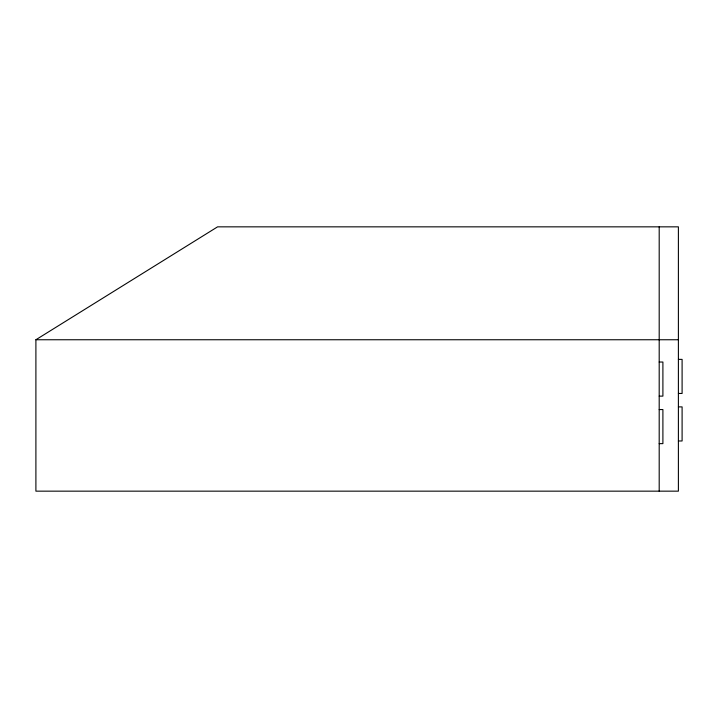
<?xml version="1.0" encoding="UTF-8"?>
<svg xmlns="http://www.w3.org/2000/svg" width="718" height="718" viewBox="0 0 718 718"><rect width="100%" height="100%" fill="white"/><g stroke="black" fill="none" stroke-linecap="round" stroke-linejoin="round"><path stroke-width="1.08" d="M35.9 339.749L217.59 226.843L678.393 226.843L678.393 491.157L35.9 491.157L35.9 339.749L678.393 339.749M678.393 359.377L682.1 359.377L682.1 393.464L678.393 393.464M659.196 362.034L662.902 362.034L662.902 396.121L659.196 396.121M678.393 406.891L682.1 406.891L682.1 440.978L678.393 440.978M659.196 409.547L662.902 409.547L662.902 443.634L659.196 443.634M659.196 226.843L659.196 491.157"/></g></svg>
